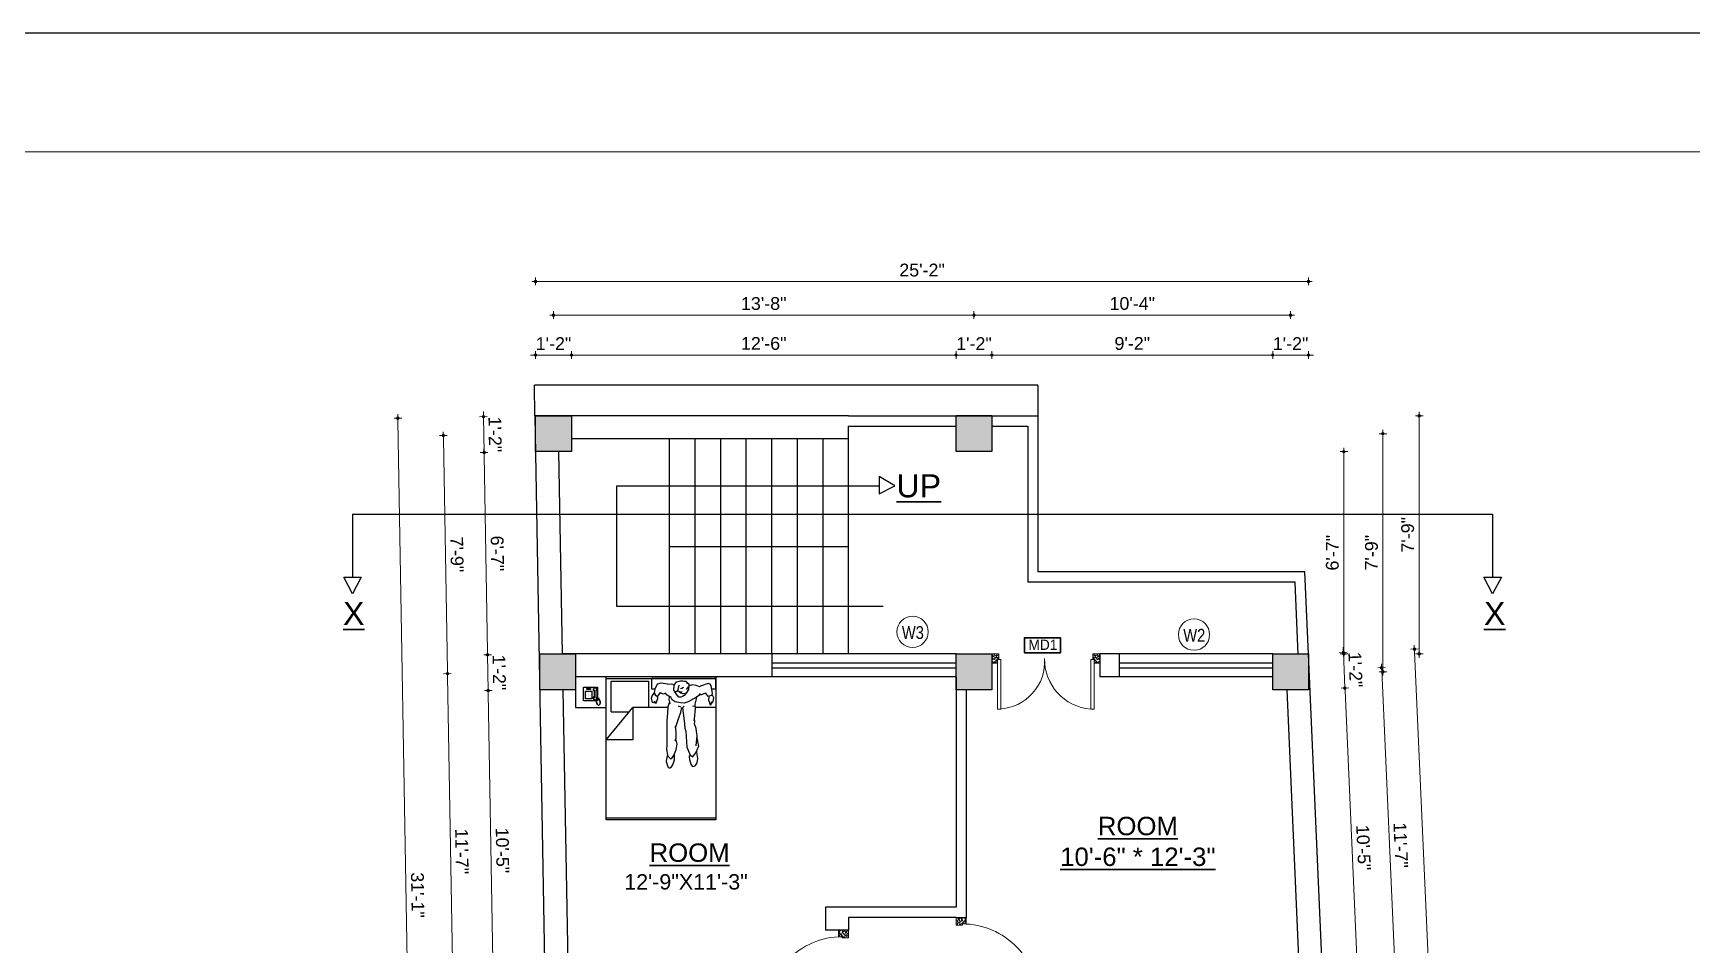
# Model space of a CAD drawing. Header units: inches. Extents: x -4763 to -1586, y -14268 to -12020.
# Drawn here: x -4115 to -3466, y -12376 to -12020 of the extents above; entities that cross this region are included whole.
import ezdxf

# ---------------------------------------------------------------- set-up
doc = ezdxf.new("R2010")
doc.units = ezdxf.units.IN
doc.header["$LTSCALE"] = 0.5
doc.header["$MEASUREMENT"] = 0
doc.header["$PDMODE"] = 66
for name, color, linetype, lineweight in [('door', 202, 'Continuous', 5), ('Ele', 7, 'Continuous', 30), ('ELE1', 3, 'Continuous', 9), ('hatch', 9, 'Continuous', 0), ('TEXT', 220, 'Continuous', 9), ('Toilet', 7, 'Continuous', 25), ('wall', 20, 'Continuous', 40)]:
    doc.layers.add(name, color=color, linetype=linetype, lineweight=lineweight)
doc.layers.add('furniture', color=31, linetype='Continuous')
doc.styles.add('arial', font='arial.ttf')
doc.styles.add('ordinary', font='ARIALN.TTF')
doc.styles.get("Standard").update_dxf_attribs({"font": 'arial.ttf'})
doc.dimstyles.new('S8', dxfattribs={"dimtxt": 5, "dimasz": 1, "dimexe": 6, "dimexo": 18, "dimgap": 1.9375, "dimtad": 1, "dimdec": 0, "dimzin": 3, "dimdsep": 46, "dimlunit": 4, "dimtxsty": 'Standard', "dimblk": 'dot 2', "dimcen": 12, "dimse1": 1, "dimse2": 1, "dimclrd": 1, "dimclre": 1, "dimclrt": 256, "dimadec": 0, "dimazin": 0, "dimtfac": 0.75, "dimtdec": 0, "dimtix": 1, "dimtmove": 1, "dimatfit": 3, "dimldrblk": 'DOT', "dimfxl": 1, "dimtolj": 1, "dimtzin": 0, "dimlwd": 9, "dimlwe": 9, "dimarcsym": 0})

# ---------------------------------------------------------------- blocks, each defined once
blk = doc.blocks.new('BED3')
at = {"layer": 'furniture'}
for p, q in [((82.68, 78), (22.7, 78)), ((22.7, 78), (22.7, 0)), ((82.68, 77.07), (22.7, 77.07)), ((82.68, 0), (82.68, 78)), ((55.62, 46.25), (56.4, 49.04)), ((55.84, 43.84), (55.62, 46.25)), ((56.4, 49.04), (57.04, 49.66)), ((57.04, 49.66), (57.58, 49.68)), ((57.58, 49.68), (58.45, 49.02)), ((58.45, 49.02), (59.2, 48.07)), ((59.2, 48.07), (60.04, 45.31)), ((60.04, 45.31), (59.91, 42.62)), ((68.21, 45.01), (69.06, 47.68)), ((69.06, 47.68), (69.82, 48.74)), ((69.82, 48.74), (70.54, 48.93)), ((70.54, 48.93), (71.64, 48.3)), ((71.64, 48.3), (72.45, 46.86)), ((72.45, 46.86), (72.74, 44.58)), ((55.77, 39.3), (56.17, 42.85)), ((55.86, 37.43), (55.77, 39.3)), ((56.1, 43.24), (55.84, 43.84)), ((55.94, 28.37), (55.86, 37.43)), ((56.17, 42.85), (57.82, 44.78)), ((57.82, 44.78), (58.8, 44.14)), ((58.8, 44.14), (59.86, 42.48)), ((59.86, 42.48), (61.08, 39.6)), ((60.07, 43.56), (60.16, 41.76)), ((61.47, 36.81), (60.9, 33.73)), ((61.08, 39.6), (61.47, 36.81)), ((66.61, 35.43), (66.9, 38.41)), ((66.9, 38.41), (67.36, 39.62)), ((67.36, 39.62), (68.66, 42.69)), ((68.17, 43.63), (68.21, 45.01)), ((68.55, 42.73), (68.17, 43.63)), ((68.66, 42.69), (70.17, 43.72)), ((70.17, 43.72), (71.54, 41.65)), ((71.54, 41.65), (72.48, 39.91)), ((71.88, 37.55), (72.48, 32.06)), ((72.55, 42.33), (72.29, 40.63)), ((73.32, 37.94), (72.46, 33.27)), ((72.48, 39.91), (73.07, 38.35)), ((72.74, 44.58), (72.55, 42.33)), ((73.07, 38.35), (73.32, 37.94)), ((37.32, 34.32, 11.36), (22.7, 34.32, 11.36)), ((22.7, 34.32, 11.36), (37.32, 16.7, 11.36)), ((37.32, 16.7, 11.36), (37.32, 34.32, 11.36)), ((55.89, 23.28), (55.94, 28.37)), ((60.44, 34.96), (60.97, 33.2)), ((60.98, 30.23), (60.64, 26.94)), ((60.73, 27.31), (62.35, 22.94)), ((60.97, 33.2), (60.98, 30.23)), ((65.5, 25.57), (65.74, 27.99)), ((65.74, 27.99), (66.23, 29.64)), ((66.23, 29.64), (66.61, 35.43)), ((66.23, 29.64), (66.4, 29.73)), ((71.85, 28.13), (70.94, 25.62)), ((72.17, 29.82), (71.85, 28.13)), ((72.48, 32.06), (72.17, 29.82)), ((25.57, 19.05, 12.8), (34.97, 19.05, 12.8)), ((25.57, 19.05, 12.8), (25.57, 2.35, 12.8)), ((56.15, 22.44), (55.89, 23.28)), ((56.53, 16.29), (56.15, 22.44)), ((62.35, 22.94), (63.47, 19.17)), ((63.47, 19.17), (64, 16.77)), ((64.38, 16.74), (65.5, 25.57)), ((70.61, 23.8), (71.04, 23.14)), ((71.26, 24.42), (70.99, 23.14)), ((71.04, 23.14), (71.48, 17.3)), ((71.05, 25.86), (71.26, 24.42)), ((6, 16.7), (22.7, 16.7)), ((6, 0), (6, 16.7)), ((10.41, 13.05, 27.83), (10.41, 5.54, 27.83)), ((18.02, 13.05, 27.83), (10.41, 13.05, 27.83)), ((11.39, 11.89, 27.83), (11.39, 7.83, 27.83)), ((14.87, 11.89, 27.83), (11.39, 11.89, 27.83)), ((12.26, 11.17, 27.83), (12.26, 11.17, 27.83)), ((12.26, 10.3, 27.83), (12.26, 10.3, 27.83)), ((12.26, 9.43, 27.83), (12.26, 9.43, 27.83)), ((13.13, 11.17, 27.83), (13.13, 11.17, 27.83)), ((13.13, 10.3, 27.83), (13.13, 10.3, 27.83)), ((13.13, 9.43, 27.83), (13.13, 9.43, 27.83)), ((14, 11.17, 27.83), (14, 11.17, 27.83)), ((14, 10.3, 27.83), (14, 10.3, 27.83)), ((14, 9.43, 27.83), (14, 9.43, 27.83)), ((14.87, 7.83, 27.83), (14.87, 11.89, 27.83)), ((16.24, 6.99, 27.83), (16.24, 11.62, 27.83)), ((17.03, 12.53, 27.83), (17.37, 13.59, 27.83)), ((17.17, 6.99, 27.83), (17.17, 11.62, 27.83)), ((17.18, 13.77, 27.83), (17.74, 13.96, 27.83)), ((17.37, 14.14, 27.83), (17.92, 14.33, 27.83)), ((17.55, 14.52, 27.83), (18.11, 14.7, 27.83)), ((17.74, 14.89, 27.83), (18.29, 15.07, 27.83)), ((18.02, 5.54, 27.83), (18.02, 13.05, 27.83)), ((18.11, 11.36, 27.83), (18.67, 11.55, 27.83)), ((18.23, 15.34, 27.83), (18.79, 15.52, 27.83)), ((18.29, 11.73, 27.83), (18.85, 11.92, 27.83)), ((18.48, 12.1, 27.83), (19.04, 12.29, 27.83)), ((18.67, 15.07, 27.83), (19.22, 15.26, 27.83)), ((18.67, 12.47, 27.83), (19.22, 12.66, 27.83)), ((18.85, 14.7, 27.83), (19.41, 14.89, 27.83)), ((18.85, 12.85, 27.83), (19.41, 13.03, 27.83)), ((19.04, 14.33, 27.83), (19.59, 14.52, 27.83)), ((19.04, 13.96, 27.83), (19.59, 14.14, 27.83)), ((19.04, 13.59, 27.83), (19.59, 13.77, 27.83)), ((19.04, 13.22, 27.83), (19.59, 13.4, 27.83)), ((22.7, 16.7), (22.7, 0)), ((56.5, 16.7, 11.36), (37.32, 16.7, 11.36)), ((45.91, 2.35, 12.8), (45.91, 16.7, 12.8)), ((48.05, 13.99), (47.51, 11.59)), ((47.51, 11.59), (47.82, 10.37)), ((47.82, 10.37), (49.19, 8.7)), ((48.58, 14.25), (48.05, 13.99)), ((49.2, 13.35), (48.58, 14.25)), ((49.19, 8.7), (49.53, 9.73)), ((49.49, 13.67), (49.2, 13.35)), ((50.24, 14.49), (49.48, 14.3)), ((49.48, 14.3), (49.49, 13.67)), ((49.53, 9.73), (50.23, 10.33)), ((50.8, 12), (49.97, 14.43)), ((50.23, 10.33), (50.82, 10.44)), ((50.57, 10.41), (50.8, 12)), ((52.33, 8.58), (50.82, 10.44)), ((53.04, 9.08), (52.52, 8.78)), ((54, 9.47), (53.04, 9.08)), ((55.17, 8.96), (54, 9.47)), ((55.99, 9.94), (54.93, 8.71)), ((57.02, 10.57), (55.99, 9.94)), ((57.25, 14.12), (56.53, 16.29)), ((57.18, 10.87), (57.02, 12.68)), ((58.21, 11.01), (57.02, 10.57)), ((57.09, 12.8), (57.46, 14.74)), ((58.72, 12.47), (58.02, 11.13)), ((60.45, 13.6), (58.72, 12.47)), ((63.39, 14.22), (60.45, 13.6)), ((62.52, 10.98), (60.46, 8.61)), ((62.14, 15.88), (63.34, 16.39)), ((63.53, 11.08), (62.52, 10.98)), ((65.39, 14.26), (63.39, 14.22)), ((64.83, 9.23), (63.51, 8.83)), ((64.43, 10.74), (63.53, 11.08)), ((65.36, 10.15), (64.43, 10.74)), ((64.68, 16.66), (65.34, 15.99)), ((65.92, 9.13), (64.83, 9.23)), ((66.22, 9.05), (65.36, 10.15)), ((67.58, 13.58), (65.39, 14.26)), ((66.53, 8.85), (65.92, 9.13)), ((70.45, 11.96), (67.58, 13.58)), ((70.93, 11.78), (69.96, 12.07)), ((70.61, 16.18), (70.18, 16.06)), ((71.32, 15.89), (70.61, 16.18)), ((72.16, 11.08), (70.93, 11.78)), ((71.48, 17.3), (71.29, 15.12)), ((71.42, 14.88), (71.74, 13.49)), ((82.68, 16.7, 11.36), (71.43, 16.7, 11.36)), ((71.74, 13.49), (72.22, 11.27)), ((73.33, 10.21), (72.16, 11.08)), ((74.08, 9.07), (73.33, 10.21)), ((74.72, 9.88), (73.62, 9.87)), ((77.15, 8.93), (74.72, 9.88)), ((78.49, 10.75), (77.21, 8.85)), ((80.06, 10.21), (78.49, 10.75)), ((78.72, 12.64), (79.29, 14.19)), ((78.75, 10.7), (78.72, 12.64)), ((79.29, 14.19), (79.36, 15.12)), ((79.36, 15.12), (79.94, 15.32)), ((80.14, 15.04), (79.94, 15.32)), ((80.63, 9.62), (80.06, 10.21)), ((80.14, 15.04), (80.27, 13.65)), ((80.27, 13.65), (80.8, 13.64)), ((80.35, 14.44), (81.28, 13.42)), ((81.57, 11.37), (80.69, 9.59)), ((80.69, 9.59), (80.83, 8.87)), ((81.28, 13.42), (81.57, 11.37)), ((82.68, 0), (82.68, 16.7)), ((22.7, 0), (6, 0)), ((10.41, 5.54, 27.83), (18.02, 5.54, 27.83)), ((11.39, 7.83, 27.83), (14.87, 7.83, 27.83)), ((12.26, 8.56, 27.83), (12.26, 8.56, 27.83)), ((14.14, 6.82, 27.83), (12.26, 6.82, 27.83)), ((12.26, 6.82, 27.83), (12.26, 6.38, 27.83)), ((12.26, 6.38, 27.83), (14.14, 6.38, 27.83)), ((13.13, 8.56, 27.83), (13.13, 8.56, 27.83)), ((14, 8.56, 27.83), (14, 8.56, 27.83)), ((14.14, 6.38, 27.83), (14.14, 6.82, 27.83)), ((22.7, 0.93), (82.68, 0.93)), ((82.68, 0), (22.7, 0)), ((25.57, 2.35, 12.8), (45.91, 2.35, 12.8)), ((49.19, 8.7), (49.43, 6.53)), ((49.43, 6.53), (50.75, 3.79)), ((50.75, 3.79), (52.76, 3.16)), ((52.76, 3.16), (56.32, 3.84)), ((56.49, 4.04), (58.19, 3.71)), ((58.19, 3.71), (60.06, 4.24)), ((60.46, 8.61), (59.63, 7.18)), ((59.63, 7.18), (59.81, 4.59)), ((59.81, 4.59), (61.11, 2.74)), ((61.01, 8.19), (60.36, 8.12)), ((61.91, 7.66), (61.01, 8.19)), ((61.11, 2.74), (63.3, 2.13)), ((61.89, 7.62), (62.6, 4.47)), ((63.51, 8.83), (61.91, 7.66)), ((64.19, 8.31), (62.87, 8.32)), ((63.3, 2.13), (64.69, 2.1)), ((64.05, 6.26), (63.37, 6.45)), ((65.09, 5.81), (64.05, 6.26)), ((64.69, 2.1), (65.39, 2.31)), ((65.39, 2.31), (66.31, 2.32)), ((66.31, 2.32), (67.14, 3.19)), ((67.66, 6.94), (66.53, 8.85)), ((66.95, 3.11), (66.64, 3.83)), ((66.69, 6.96), (67.8, 5.35)), ((67.14, 3.19), (67.97, 3.86)), ((67.89, 5.13), (67.66, 6.94)), ((67.97, 3.86), (67.89, 5.13)), ((69.96, 4.39), (68.14, 4.83)), ((71.97, 4.61), (69.96, 4.39)), ((73.8, 5.44), (71.97, 4.61)), ((74.23, 5.03), (73.8, 5.44)), ((78.53, 3.57), (74.23, 5.03)), ((79.56, 4.01), (78.53, 3.57)), ((80.14, 4.81), (79.56, 4.01)), ((80.83, 8.87), (80.14, 4.81))]:
    blk.add_line(p, q, dxfattribs=at)
blk.add_lwpolyline([(80.42, 6.46), (82.68, 6.46), (82.68, 0.93), (47.51, 0.93), (47.51, 6.46), (49.46, 6.46)], dxfattribs=at)
for centre, start, end in [((16.7, 11.62, 27.83), 298.49146, 241.50854), ((16.7, 6.99, 27.83), 118.49146, 61.50854)]:
    blk.add_arc(centre, 0.972, start, end, dxfattribs=at)
blk = doc.blocks.new('A$C27B36B59')
at = {"layer": 'door'}
for p, q in [((0, 4), (0, 0)), ((2.5, 4), (0, 4)), ((0, 0), (3, 0)), ((2.5, 2.5), (2.5, 4)), ((3, 2.5), (2.5, 2.5)), ((3, 0), (3, 2.5))]:
    blk.add_line(p, q, dxfattribs=at)
for centre, radius, start, end in [((-1.4, -0.54), 4.75, 22.14107, 72.83803), ((1.34, 2.09), 1.64, 45.13802, 144.89476), ((2.21, 0.3), 2.49, 83.31492, 152.65798), ((0.13, 0.37), 2.05, 349.48753, 93.68048), ((1.96, -0.47), 2.01, 58.74475, 166.49498), ((-0.06, 0.32), 1.13, 343.54197, 86.94698), ((2.08, -0.4), 1.17, 38.28162, 160.15192)]:
    blk.add_arc(centre, radius, start, end, dxfattribs=at)
blk = doc.blocks.new('D2')
at = {"layer": 'door'}
for p, q in [((74473.95, 24047.59), (74473.95, 24018.09)), ((74473.95, 24047.59), (74475.45, 24047.59)), ((74475.45, 24047.59), (74475.45, 24018.13))]:
    blk.add_line(p, q, dxfattribs=at)
blk.add_arc((74473.95, 24047.59), 29.5, 180, 272.9146, dxfattribs=at)
at = {"layer": 'door', "xscale": -1, "rotation": 180}
blk.add_blockref('A$C27B36B59', (74441.95, 24050.09), dxfattribs=at)
at = {"layer": 'door', "rotation": 180}
blk.add_blockref('A$C27B36B59', (74477.95, 24050.09), dxfattribs=at)
blk = doc.blocks.new('dot1')
at = {"layer": 'hatch'}
h = blk.add_hatch(color=256, dxfattribs=at)
edge = h.paths.add_edge_path()
edge.add_arc((0, 0), 1, 0, 360)
for p, q in [((3, 0), (-3, 0)), ((0, 3), (0, -3))]:
    blk.add_line(p, q, dxfattribs=at)
blk.add_circle((0, 0), 1, dxfattribs=at)
blk = doc.blocks.new('dot 2')
at = {"layer": 'hatch', "xscale": 0.5, "yscale": 0.5, "zscale": 0.5}
blk.add_blockref('dot1', (0, 0), dxfattribs=at)
blk = doc.blocks.new('*D1401')
at = {"layer": 'Defpoints', "color": 0, "transparency": 16777216}
for p in [(-3746.95, -12130.14), (-3911.32, -12169.47), (-3746.95, -12169.47)]:
    blk.add_point(p, dxfattribs=at)
at = {"layer": 'Toilet', "color": 1, "lineweight": 9, "transparency": 16777216}
blk.add_line((-3910.32, -12130.14), (-3747.95, -12130.14), dxfattribs=at)
at = {"layer": 'Toilet', "color": 1, "lineweight": 9, "transparency": 16777216, "rotation": 180}
blk.add_blockref('dot 2', (-3911.32, -12130.14), dxfattribs=at)
at = {"layer": 'Toilet', "color": 1, "lineweight": 9, "transparency": 16777216}
blk.add_blockref('dot 2', (-3746.95, -12130.14), dxfattribs=at)
at = {"layer": 'Toilet', "transparency": 16777216, "insert": (-3829.14, -12125.64), "char_height": 5, "attachment_point": 5}
blk.add_mtext('\\A1;13\'-8"', dxfattribs=at)
blk = doc.blocks.new('_Dot')
at = {"color": 0, "linetype": 'ByBlock', "lineweight": -2}
blk.add_line((-0.5, 0), (-1, 0), dxfattribs=at)
at = {"color": 0, "linetype": 'ByBlock', "const_width": 0.5}
blk.add_lwpolyline([(-0.25, 0, 1), (0.25, 0, 1)], format="xyb", close=True, dxfattribs=at)
blk = doc.blocks.new('*D1402')
at = {"layer": 'Defpoints', "color": 0, "transparency": 16777216}
for p in [(-3623.17, -12130.14), (-3746.95, -12169.47), (-3623.17, -12262.47)]:
    blk.add_point(p, dxfattribs=at)
at = {"layer": 'Toilet', "color": 1, "lineweight": 9, "transparency": 16777216}
blk.add_line((-3745.95, -12130.14), (-3624.17, -12130.14), dxfattribs=at)
at = {"layer": 'Toilet', "color": 1, "lineweight": 9, "transparency": 16777216, "rotation": 180}
blk.add_blockref('dot 2', (-3746.95, -12130.14), dxfattribs=at)
at = {"layer": 'Toilet', "color": 1, "lineweight": 9, "transparency": 16777216}
blk.add_blockref('dot 2', (-3623.17, -12130.14), dxfattribs=at)
at = {"layer": 'Toilet', "transparency": 16777216, "insert": (-3685.06, -12125.64), "char_height": 5, "attachment_point": 5}
blk.add_mtext('\\A1;10\'-4"', dxfattribs=at)
blk = doc.blocks.new('*D1404')
at = {"layer": 'Defpoints', "color": 0, "transparency": 16777216}
for p in [(-3904.32, -12145.73), (-3918.32, -12169.47), (-3904.32, -12169.47)]:
    blk.add_point(p, dxfattribs=at)
at = {"layer": 'Toilet', "color": 1, "lineweight": 9, "transparency": 16777216}
for p, q in [((-3919.32, -12145.73), (-3920.32, -12145.73)), ((-3918.32, -12145.73), (-3904.32, -12145.73)), ((-3903.32, -12145.73), (-3902.32, -12145.73))]:
    blk.add_line(p, q, dxfattribs=at)
blk.add_blockref('dot 2', (-3918.32, -12145.73), dxfattribs=at)
at = {"layer": 'Toilet', "color": 1, "lineweight": 9, "transparency": 16777216, "rotation": 180}
blk.add_blockref('dot 2', (-3904.32, -12145.73), dxfattribs=at)
at = {"layer": 'Toilet', "transparency": 16777216, "insert": (-3911.32, -12141.28), "char_height": 5, "attachment_point": 5}
blk.add_mtext('\\A1;1\'-2"', dxfattribs=at)
blk = doc.blocks.new('*D1405')
at = {"layer": 'Defpoints', "color": 0, "transparency": 16777216}
for p in [(-3753.95, -12145.73), (-3904.32, -12169.47), (-3753.95, -12169.47)]:
    blk.add_point(p, dxfattribs=at)
at = {"layer": 'Toilet', "color": 1, "lineweight": 9, "transparency": 16777216}
blk.add_line((-3903.32, -12145.73), (-3754.95, -12145.73), dxfattribs=at)
at = {"layer": 'Toilet', "color": 1, "lineweight": 9, "transparency": 16777216, "rotation": 180}
blk.add_blockref('dot 2', (-3904.32, -12145.73), dxfattribs=at)
at = {"layer": 'Toilet', "color": 1, "lineweight": 9, "transparency": 16777216}
blk.add_blockref('dot 2', (-3753.95, -12145.73), dxfattribs=at)
at = {"layer": 'Toilet', "transparency": 16777216, "insert": (-3829.14, -12141.24), "char_height": 5, "attachment_point": 5}
blk.add_mtext('\\A1;12\'-6"', dxfattribs=at)
blk = doc.blocks.new('*D1406')
at = {"layer": 'Defpoints', "color": 0, "transparency": 16777216}
for p in [(-3739.95, -12145.73), (-3753.95, -12169.47), (-3739.95, -12169.47)]:
    blk.add_point(p, dxfattribs=at)
at = {"layer": 'Toilet', "color": 1, "lineweight": 9, "transparency": 16777216}
for p, q in [((-3754.95, -12145.73), (-3755.95, -12145.73)), ((-3753.95, -12145.73), (-3739.95, -12145.73)), ((-3738.95, -12145.73), (-3737.95, -12145.73))]:
    blk.add_line(p, q, dxfattribs=at)
blk.add_blockref('dot 2', (-3753.95, -12145.73), dxfattribs=at)
at = {"layer": 'Toilet', "color": 1, "lineweight": 9, "transparency": 16777216, "rotation": 180}
blk.add_blockref('dot 2', (-3739.95, -12145.73), dxfattribs=at)
at = {"layer": 'Toilet', "transparency": 16777216, "insert": (-3746.95, -12141.28), "char_height": 5, "attachment_point": 5}
blk.add_mtext('\\A1;1\'-2"', dxfattribs=at)
blk = doc.blocks.new('*D1407')
at = {"layer": 'Defpoints', "color": 0, "transparency": 16777216}
for p in [(-3630.17, -12145.73), (-3739.95, -12169.47), (-3630.17, -12264.47)]:
    blk.add_point(p, dxfattribs=at)
at = {"layer": 'Toilet', "color": 1, "lineweight": 9, "transparency": 16777216}
blk.add_line((-3738.95, -12145.73), (-3631.17, -12145.73), dxfattribs=at)
at = {"layer": 'Toilet', "color": 1, "lineweight": 9, "transparency": 16777216, "rotation": 180}
blk.add_blockref('dot 2', (-3739.95, -12145.73), dxfattribs=at)
at = {"layer": 'Toilet', "color": 1, "lineweight": 9, "transparency": 16777216}
blk.add_blockref('dot 2', (-3630.17, -12145.73), dxfattribs=at)
at = {"layer": 'Toilet', "transparency": 16777216, "insert": (-3685.06, -12141.24), "char_height": 5, "attachment_point": 5}
blk.add_mtext('\\A1;9\'-2"', dxfattribs=at)
blk = doc.blocks.new('*D1408')
at = {"layer": 'Defpoints', "color": 0, "transparency": 16777216}
for p in [(-3616.17, -12145.73), (-3630.17, -12264.47), (-3616.17, -12262.47)]:
    blk.add_point(p, dxfattribs=at)
at = {"layer": 'Toilet', "color": 1, "lineweight": 9, "transparency": 16777216}
for p, q in [((-3631.17, -12145.73), (-3632.17, -12145.73)), ((-3630.17, -12145.73), (-3616.17, -12145.73)), ((-3615.17, -12145.73), (-3614.17, -12145.73))]:
    blk.add_line(p, q, dxfattribs=at)
blk.add_blockref('dot 2', (-3630.17, -12145.73), dxfattribs=at)
at = {"layer": 'Toilet', "color": 1, "lineweight": 9, "transparency": 16777216, "rotation": 180}
blk.add_blockref('dot 2', (-3616.17, -12145.73), dxfattribs=at)
at = {"layer": 'Toilet', "transparency": 16777216, "insert": (-3623.17, -12141.28), "char_height": 5, "attachment_point": 5}
blk.add_mtext('\\A1;1\'-2"', dxfattribs=at)
blk = doc.blocks.new('*D1409')
at = {"layer": 'Defpoints', "color": 0, "transparency": 16777216}
for p in [(-3918.56, -12169.47), (-3938.47, -12183.82), (-3918.32, -12183.47)]:
    blk.add_point(p, dxfattribs=at)
at = {"layer": 'Toilet', "color": 1, "lineweight": 9, "transparency": 16777216}
for p, q in [((-3938.72, -12168.82), (-3938.74, -12167.82)), ((-3938.71, -12169.82), (-3938.47, -12183.82)), ((-3938.45, -12184.82), (-3938.43, -12185.82))]:
    blk.add_line(p, q, dxfattribs=at)
for p, rotation in [((-3938.71, -12169.82), 270.9891790651088), ((-3938.47, -12183.82), 90.98917906510874)]:
    blk.add_blockref('dot 2', p, dxfattribs=dict(at, rotation=rotation))
at = {"layer": 'Toilet', "transparency": 16777216, "insert": (-3934.14, -12176.74), "char_height": 5, "attachment_point": 5, "rotation": 270.98918}
blk.add_mtext('\\A1;1\'-2"', dxfattribs=at)
blk = doc.blocks.new('*D1410')
at = {"layer": 'Defpoints', "color": 0, "transparency": 16777216}
for p in [(-3918.32, -12183.47), (-3937.1, -12262.82), (-3916.71, -12262.47)]:
    blk.add_point(p, dxfattribs=at)
at = {"layer": 'Toilet', "color": 1, "lineweight": 9, "transparency": 16777216}
blk.add_line((-3938.45, -12184.82), (-3937.12, -12261.82), dxfattribs=at)
for p, rotation in [((-3938.47, -12183.82), 90.98917906508004), ((-3937.1, -12262.82), 270.98917906508)]:
    blk.add_blockref('dot 2', p, dxfattribs=dict(at, rotation=rotation))
at = {"layer": 'Toilet', "transparency": 16777216, "insert": (-3933.29, -12223.24), "char_height": 5, "attachment_point": 5, "rotation": 270.98918}
blk.add_mtext('\\A1;6\'-7"', dxfattribs=at)
blk = doc.blocks.new('*D1411')
at = {"layer": 'Defpoints', "color": 0, "transparency": 16777216}
for p in [(-3916.71, -12262.47), (-3936.86, -12276.82), (-3916.71, -12276.47)]:
    blk.add_point(p, dxfattribs=at)
at = {"layer": 'Toilet', "color": 1, "lineweight": 9, "transparency": 16777216}
for p, q in [((-3937.12, -12261.82), (-3937.14, -12260.82)), ((-3937.1, -12262.82), (-3936.86, -12276.82)), ((-3936.84, -12277.82), (-3936.83, -12278.82))]:
    blk.add_line(p, q, dxfattribs=at)
for p, rotation in [((-3937.1, -12262.82), 270.98917906508), ((-3936.86, -12276.82), 90.98917906508004)]:
    blk.add_blockref('dot 2', p, dxfattribs=dict(at, rotation=rotation))
at = {"layer": 'Toilet', "transparency": 16777216, "insert": (-3932.53, -12269.74), "char_height": 5, "attachment_point": 5, "rotation": 270.98918}
blk.add_mtext('\\A1;1\'-2"', dxfattribs=at)
blk = doc.blocks.new('*D1412')
at = {"layer": 'Defpoints', "color": 0, "transparency": 16777216}
for p in [(-3916.71, -12276.47), (-3934.7, -12401.82), (-3914.31, -12401.47)]:
    blk.add_point(p, dxfattribs=at)
at = {"layer": 'Toilet', "color": 1, "lineweight": 9, "transparency": 16777216}
blk.add_line((-3936.84, -12277.82), (-3934.72, -12400.82), dxfattribs=at)
for p, rotation in [((-3936.86, -12276.82), 90.98917906508004), ((-3934.7, -12401.82), 270.98917906508)]:
    blk.add_blockref('dot 2', p, dxfattribs=dict(at, rotation=rotation))
at = {"layer": 'Toilet', "transparency": 16777216, "insert": (-3931.29, -12339.24), "char_height": 5, "attachment_point": 5, "rotation": 270.98918}
blk.add_mtext('\\A1;10\'-5"', dxfattribs=at)
blk = doc.blocks.new('*D1416')
at = {"layer": 'Defpoints', "color": 0, "transparency": 16777216}
for p in [(-3952.78, -12270.21), (-3909.71, -12269.47), (-3907.31, -12408.47)]:
    blk.add_point(p, dxfattribs=at)
at = {"layer": 'Toilet', "color": 1, "lineweight": 9, "transparency": 16777216}
blk.add_line((-3950.4, -12408.21), (-3952.76, -12271.21), dxfattribs=at)
for p, rotation in [((-3952.78, -12270.21), 90.98917906508001), ((-3950.38, -12409.21), 270.98917906508)]:
    blk.add_blockref('dot 2', p, dxfattribs=dict(at, rotation=rotation))
at = {"layer": 'Toilet', "transparency": 16777216, "insert": (-3947.13, -12339.64), "char_height": 5, "attachment_point": 5, "rotation": 270.98918}
blk.add_mtext('\\A1;11\'-7"', dxfattribs=at)
blk = doc.blocks.new('*D1417')
at = {"layer": 'Defpoints', "color": 0, "transparency": 16777216}
for p in [(-3954.38, -12177.21), (-3911.32, -12176.47), (-3909.71, -12269.47)]:
    blk.add_point(p, dxfattribs=at)
at = {"layer": 'Toilet', "color": 1, "lineweight": 9, "transparency": 16777216}
blk.add_line((-3952.8, -12269.21), (-3954.37, -12178.21), dxfattribs=at)
for p, rotation in [((-3954.38, -12177.21), 90.98917906508001), ((-3952.78, -12270.21), 270.98917906508)]:
    blk.add_blockref('dot 2', p, dxfattribs=dict(at, rotation=rotation))
at = {"layer": 'Toilet', "transparency": 16777216, "insert": (-3949.09, -12223.64), "char_height": 5, "attachment_point": 5, "rotation": 270.98918}
blk.add_mtext('\\A1;7\'-9"', dxfattribs=at)
blk = doc.blocks.new('*D1421')
at = {"layer": 'Defpoints', "color": 0, "transparency": 16777216}
for p in [(-3918.56, -12169.47), (-3965.71, -12543.14), (-3912.12, -12542.21)]:
    blk.add_point(p, dxfattribs=at)
at = {"layer": 'Toilet', "color": 1, "lineweight": 9, "transparency": 16777216}
blk.add_line((-3972.13, -12171.39), (-3965.73, -12542.14), dxfattribs=at)
for p, rotation in [((-3972.15, -12170.39), 90.98917906510306), ((-3965.71, -12543.14), 270.9891790651031)]:
    blk.add_blockref('dot 2', p, dxfattribs=dict(at, rotation=rotation))
at = {"layer": 'Toilet', "transparency": 16777216, "insert": (-3964.44, -12356.69), "char_height": 5, "attachment_point": 5, "rotation": 270.98918}
blk.add_mtext('\\A1;31\'-1"', dxfattribs=at)
blk = doc.blocks.new('*D1432')
at = {"layer": 'Defpoints', "color": 0, "transparency": 16777216}
for p in [(-3602.54, -12261.87), (-3616.17, -12262.47), (-3616.17, -12276.47)]:
    blk.add_point(p, dxfattribs=at)
at = {"layer": 'Toilet', "color": 1, "lineweight": 9, "transparency": 16777216}
for p, q in [((-3602.59, -12260.87), (-3602.63, -12259.87)), ((-3601.92, -12275.84), (-3602.54, -12261.87)), ((-3601.88, -12276.84), (-3601.84, -12277.84))]:
    blk.add_line(p, q, dxfattribs=at)
for p, rotation in [((-3602.54, -12261.87), 272.5363597221281), ((-3601.92, -12275.84), 92.53635972212807)]:
    blk.add_blockref('dot 2', p, dxfattribs=dict(at, rotation=rotation))
at = {"layer": 'Toilet', "transparency": 16777216, "insert": (-3597.79, -12268.65), "char_height": 5, "attachment_point": 5, "rotation": 272.53636}
blk.add_mtext('\\A1;1\'-2"', dxfattribs=at)
blk = doc.blocks.new('*D1433')
at = {"layer": 'Defpoints', "color": 0, "transparency": 16777216}
for p in [(-3616.17, -12276.47), (-3610.01, -12401.47), (-3596.39, -12400.87)]:
    blk.add_point(p, dxfattribs=at)
at = {"layer": 'Toilet', "color": 1, "lineweight": 9, "transparency": 16777216}
blk.add_line((-3601.88, -12276.84), (-3596.43, -12399.87), dxfattribs=at)
for p, rotation in [((-3601.92, -12275.84), 92.53635972212807), ((-3596.39, -12400.87), 272.5363597221281)]:
    blk.add_blockref('dot 2', p, dxfattribs=dict(at, rotation=rotation))
at = {"layer": 'Toilet', "transparency": 16777216, "insert": (-3594.67, -12338.15), "char_height": 5, "attachment_point": 5, "rotation": 272.53636}
blk.add_mtext('\\A1;10\'-5"', dxfattribs=at)
blk = doc.blocks.new('*D1439')
at = {"layer": 'Defpoints', "color": 0, "transparency": 16777216}
for p in [(-3623.17, -12269.47), (-3617.01, -12408.47), (-3581.44, -12406.89)]:
    blk.add_point(p, dxfattribs=at)
at = {"layer": 'Toilet', "color": 1, "lineweight": 9, "transparency": 16777216}
blk.add_line((-3587.55, -12268.89), (-3581.48, -12405.89), dxfattribs=at)
for p, rotation in [((-3587.6, -12267.89), 92.53635972209058), ((-3581.44, -12406.89), 272.5363597220905)]:
    blk.add_blockref('dot 2', p, dxfattribs=dict(at, rotation=rotation))
at = {"layer": 'Toilet', "transparency": 16777216, "insert": (-3580.07, -12337.2), "char_height": 5, "attachment_point": 5, "rotation": 272.53636}
blk.add_mtext('\\A1;11\'-7"', dxfattribs=at)
blk = doc.blocks.new('*D1442')
at = {"layer": 'Defpoints', "color": 0, "transparency": 16777216}
for p in [(-3739.95, -12183.47), (-3602.34, -12183.47), (-3739.95, -12262.47)]:
    blk.add_point(p, dxfattribs=at)
at = {"layer": 'Toilet', "color": 1, "lineweight": 9, "transparency": 16777216}
blk.add_line((-3602.34, -12261.47), (-3602.34, -12184.47), dxfattribs=at)
for p, rotation in [((-3602.34, -12183.47), 90), ((-3602.34, -12262.47), 270)]:
    blk.add_blockref('dot 2', p, dxfattribs=dict(at, rotation=rotation))
at = {"layer": 'Toilet', "transparency": 16777216, "insert": (-3606.83, -12222.97), "char_height": 5, "attachment_point": 5, "rotation": 90}
blk.add_mtext('\\A1;6\'-7"', dxfattribs=at)
blk = doc.blocks.new('*D1444')
at = {"layer": 'Defpoints', "color": 0, "transparency": 16777216}
for p in [(-3739.95, -12169.47), (-3739.95, -12262.47), (-3572.87, -12262.47)]:
    blk.add_point(p, dxfattribs=at)
at = {"layer": 'Toilet', "color": 1, "lineweight": 9, "transparency": 16777216}
blk.add_line((-3572.87, -12170.47), (-3572.87, -12261.47), dxfattribs=at)
for p, rotation in [((-3572.87, -12169.47), 90), ((-3572.87, -12262.47), 270)]:
    blk.add_blockref('dot 2', p, dxfattribs=dict(at, rotation=rotation))
at = {"layer": 'Toilet', "transparency": 16777216, "insert": (-3577.37, -12215.97), "char_height": 5, "attachment_point": 5, "rotation": 90}
blk.add_mtext('\\A1;7\'-9"', dxfattribs=at)

msp = doc.modelspace()

# ---------------------------------------------------------------- hatches: boundary and pattern name
at = {"layer": 'Toilet'}
for points in [[(-3904.32, -12169.47), (-3918.32, -12169.47), (-3918.32, -12183.47), (-3904.32, -12183.47)], [(-3739.95, -12169.47), (-3753.95, -12169.47), (-3753.95, -12183.47), (-3739.95, -12183.47)], [(-3902.71, -12262.47), (-3916.71, -12262.47), (-3916.71, -12276.47), (-3902.71, -12276.47)], [(-3739.95, -12262.47), (-3753.95, -12262.47), (-3753.95, -12276.47), (-3739.95, -12276.47)], [(-3616.17, -12262.47), (-3630.17, -12262.47), (-3630.17, -12276.47), (-3616.17, -12276.47)]]:
    msp.add_hatch(color=1, dxfattribs=at).paths.add_polyline_path(points)

# ---------------------------------------------------------------- linework, layer by layer
at = {"layer": 'Defpoints'}
msp.add_lwpolyline([(-1585.57, -12020.02), (-4763.17, -12020.02), (-4763.17, -14267.99), (-1585.57, -14267.99)], close=True, dxfattribs=at)
at = {"layer": 'door', "ltscale": 0.5}
for p, q in [((-3739.95, -12266.07), (-3737.79, -12266.07)), ((-3737.7, -12264.72), (-3737.7, -12284.03)), ((-3737.7, -12264.72), (-3736.44, -12264.72)), ((-3737.25, -12264.63), (-3737.25, -12262.47)), ((-3736.44, -12264.72), (-3736.44, -12284.03)), ((-3701.26, -12264.72), (-3701.26, -12284.03)), ((-3700, -12264.72), (-3701.26, -12264.72)), ((-3700.45, -12264.63), (-3700.45, -12262.47)), ((-3697.75, -12262.47), (-3700.45, -12262.47)), ((-3700, -12264.72), (-3700, -12284.03)), ((-3697.75, -12266.07), (-3699.91, -12266.07)), ((-3736.44, -12284.03), (-3737.7, -12284.03)), ((-3701.26, -12284.03), (-3700, -12284.03))]:
    msp.add_line(p, q, dxfattribs=at)
for centre, radius, start, end in [((-3737.88, -12265.48), 18.57, 272.89976, 3.74009), ((-3699.91, -12264.63), 19.44, 178.93909, 266.01861)]:
    msp.add_arc(centre, radius, start, end, dxfattribs=at)
at = {"layer": 'Ele', "color": 0, "ltscale": 2}
msp.add_lwpolyline([(-3713.14, -12262.07), (-3727.19, -12262.07), (-3727.19, -12256.18), (-3713.14, -12256.18)], close=True, dxfattribs=at)
at = {"layer": 'ELE1'}
msp.add_lwpolyline([(-4716.85, -12066.33), (-1631.89, -12066.33), (-1631.89, -14221.67), (-4716.85, -14221.67)], close=True, dxfattribs=at)
msp.add_lwpolyline([(-4716.85, -12066.33), (-1631.89, -12066.33), (-1631.89, -14221.67), (-4716.85, -14221.67)], close=True, dxfattribs=at)
at = {"layer": 'TEXT'}
for centre in [(-3770.93, -12253.89), (-3660.92, -12254.96)]:
    msp.add_circle(centre, 6.11, dxfattribs=at)
at = {"layer": 'Toilet'}
for p, q in [((-3721.95, -12157.47), (-3918.77, -12157.47)), ((-3918.56, -12169.47), (-3918.77, -12157.47)), ((-3721.95, -12157.47), (-3721.95, -12230.47)), ((-3918.56, -12169.47), (-3912.12, -12542.21)), ((-3795.95, -12169.47), (-3918.56, -12169.47)), ((-3795.95, -12169.47), (-3753.95, -12169.47)), ((-3739.95, -12169.47), (-3753.95, -12169.47)), ((-3739.95, -12169.47), (-3721.95, -12169.47)), ((-3795.95, -12178.47), (-3795.95, -12173.47)), ((-3795.95, -12173.47), (-3753.95, -12173.47)), ((-3739.95, -12173.47), (-3725.95, -12173.47)), ((-3725.95, -12173.47), (-3725.95, -12234.47)), ((-3909.32, -12183.47), (-3907.95, -12262.47)), ((-3795.95, -12178.47), (-3904.32, -12178.47)), ((-3865.95, -12220.47), (-3865.95, -12178.47)), ((-3855.95, -12220.47), (-3855.95, -12178.47)), ((-3845.95, -12220.47), (-3845.95, -12178.47)), ((-3835.95, -12220.47), (-3835.95, -12178.47)), ((-3825.95, -12220.47), (-3825.95, -12178.47)), ((-3815.95, -12220.47), (-3815.95, -12178.47)), ((-3805.95, -12220.47), (-3805.95, -12178.47)), ((-3795.95, -12220.47), (-3795.95, -12178.47)), ((-3886.55, -12243.99), (-3886.55, -12196.84)), ((-3886.55, -12196.84), (-3784.03, -12196.84)), ((-3777.86, -12196.84), (-3784.03, -12193.24)), ((-3784.03, -12193.24), (-3784.03, -12199.93)), ((-3784.03, -12199.93), (-3777.86, -12196.84)), ((-3989.9, -12207.94), (-3544.17, -12207.94)), ((-3989.9, -12207.94), (-3989.9, -12232.54)), ((-3544.17, -12207.94), (-3544.17, -12232.54)), ((-3865.95, -12262.47), (-3865.95, -12220.47)), ((-3865.95, -12220.47), (-3795.95, -12220.47)), ((-3855.95, -12262.47), (-3855.95, -12220.47)), ((-3845.95, -12262.47), (-3845.95, -12220.47)), ((-3835.95, -12262.47), (-3835.95, -12220.47)), ((-3825.95, -12262.47), (-3825.95, -12220.47)), ((-3815.95, -12262.47), (-3815.95, -12220.47)), ((-3805.95, -12262.47), (-3805.95, -12220.47)), ((-3795.95, -12262.47), (-3795.95, -12220.47)), ((-3989.9, -12239.08), (-3993.29, -12232.54)), ((-3993.29, -12232.54), (-3986.48, -12232.54)), ((-3986.48, -12232.54), (-3989.9, -12239.08)), ((-3621.41, -12234.47), (-3725.95, -12234.47)), ((-3617.59, -12230.47), (-3721.95, -12230.47)), ((-3620.16, -12262.71), (-3621.41, -12234.47)), ((-3616.17, -12262.53), (-3617.59, -12230.47)), ((-3544.17, -12239.08), (-3547.57, -12232.54)), ((-3547.57, -12232.54), (-3540.75, -12232.54)), ((-3540.75, -12232.54), (-3544.17, -12239.08)), ((-3782.38, -12243.99), (-3886.55, -12243.99)), ((-3753.95, -12262.47), (-3907.95, -12262.47)), ((-3630.17, -12262.47), (-3697.75, -12262.47)), ((-3697.75, -12262.47), (-3697.75, -12271.47)), ((-3630.17, -12262.47), (-3690.17, -12262.47)), ((-3598.65, -12657.91), (-3616.17, -12262.47)), ((-3753.95, -12271.47), (-3902.71, -12271.47)), ((-3753.95, -12271.47), (-3753.95, -12361.47)), ((-3630.17, -12271.47), (-3697.75, -12271.47)), ((-3907.71, -12276.47), (-3905.4, -12401.47)), ((-3749.95, -12276.47), (-3749.95, -12365.47)), ((-3619.02, -12401.47), (-3624.56, -12276.47)), ((-3804.95, -12361.47), (-3804.95, -12370.47)), ((-3753.95, -12361.47), (-3804.95, -12361.47)), ((-3795.95, -12365.47), (-3795.95, -12370.47)), ((-3753.95, -12365.47), (-3795.95, -12365.47)), ((-3753.95, -12365.47), (-3749.95, -12365.47)), ((-3795.95, -12370.47), (-3804.95, -12370.47)), ((-3795.95, -12370.47), (-3799.95, -12370.47))]:
    msp.add_line(p, q, dxfattribs=at)
at = {"layer": 'Toilet', "color": 3}
for p, q in [((-3825.95, -12262.47), (-3825.95, -12271.47)), ((-3825.95, -12265.97), (-3753.95, -12265.97)), ((-3825.95, -12267.97), (-3753.95, -12267.97)), ((-3690.17, -12262.47), (-3690.17, -12271.47)), ((-3690.17, -12265.97), (-3630.17, -12265.97)), ((-3690.17, -12267.97), (-3630.17, -12267.97))]:
    msp.add_line(p, q, dxfattribs=at)
at = {"layer": 'Toilet'}
for points in [[(-3918.32, -12169.47), (-3904.32, -12169.47), (-3904.32, -12183.47), (-3918.32, -12183.47)], [(-3753.95, -12169.47), (-3739.95, -12169.47), (-3739.95, -12183.47), (-3753.95, -12183.47)], [(-3916.71, -12262.47), (-3902.71, -12262.47), (-3902.71, -12276.47), (-3916.71, -12276.47)], [(-3753.95, -12262.47), (-3739.95, -12262.47), (-3739.95, -12276.47), (-3753.95, -12276.47)], [(-3630.17, -12262.47), (-3616.17, -12262.47), (-3616.17, -12276.47), (-3630.17, -12276.47)]]:
    msp.add_lwpolyline(points, close=True, dxfattribs=at)

# ---------------------------------------------------------------- block references
at = {"layer": 'door', "yscale": 0.9000000000014552, "zscale": 0.9, "rotation": 180}
for p, xscale in [((-3739.95, -12262.47), -0.9000000000014552), ((-3697.75, -12262.47), 0.9000000000014552)]:
    msp.add_blockref('A$C27B36B59', p, dxfattribs=dict(at, xscale=xscale))
at = {"layer": 'Ele', "ltscale": 2, "extrusion": (0, 0, -1), "xscale": 0.7155555555655155, "yscale": 0.7155555555655155, "zscale": -0.7155555555655155, "rotation": 180}
msp.add_blockref('BED3', (3907.01, -12271.47), dxfattribs=at)
at = {"layer": 'wall', "color": 2, "linetype": 'ByBlock', "xscale": -1, "rotation": 90}
msp.add_blockref('D2', (20296.13, 62076.48), dxfattribs=at)
at = {"layer": 'wall', "color": 2, "linetype": 'ByBlock', "rotation": 270}
msp.add_blockref('D2', (-27846.04, 62071.48), dxfattribs=at)

# ---------------------------------------------------------------- texts
at = {"layer": 'Ele', "color": 0, "ltscale": 2, "attachment_point": 2}
for s, insert, char_height in [('{\\LUP}', (-3768.54, -12192.34), 9), ('{\\LX}', (-3989.42, -12242.16), 9), ('{\\LX}', (-3543.37, -12242.16), 9), ('{\\LROOM\\P10\'-6" * 12\'-3"\\fArial TUR|b0|i0|c162|p34; }', (-3682.87, -12326.13), 7.2), ('{\\fArial TUR|b0|i0|c162|p34;\\L ROOM\\P\\fArial TUR|b0|i0|c0|p34;\\H0.8333x;\\l12\\fArial TUR|b0|i0|c162|p34;\'-\\fArial TUR|b0|i0|c0|p34;9"X11\'-3"}', (-3859.51, -12336.53), 7.2)]:
    msp.add_mtext(s, dxfattribs=dict(at, insert=insert, char_height=char_height))
at = {"layer": 'Ele', "color": 0, "ltscale": 2, "insert": (-3719.99, -12256.93), "char_height": 4, "attachment_point": 2, "style": 'arial'}
msp.add_mtext('{\\fCentury Gothic|b0|i0|c0|p34;MD1}', dxfattribs=at)
at = {"layer": 'TEXT', "style": 'ordinary'}
for s, p in [('W3', (-3775.13, -12256.65)), ('W2', (-3665.12, -12257.72))]:
    msp.add_text(s, height=5, rotation=359.99961, dxfattribs=at).set_placement(p)

# ---------------------------------------------------------------- dimensions: what is measured, and where the dimension line sits
at = {"layer": 'Toilet'}
msp.add_linear_dim(base=(-3616.17, -12117.01), p1=(-3918.32, -12169.47), p2=(-3616.17, -12262.47), dimstyle='S8', override={"dimfxl": 2, "dimfxlon": 1, "dimarcsym": 1}, dxfattribs=at).render()
for p1, p2, distance, picture, middle in [((-3911.32, -12169.47), (-3746.95, -12169.47), 39.33, '*D1401', (-3829.14, -12125.64)), ((-3918.32, -12169.47), (-3904.32, -12169.47), 23.74, '*D1404', (-3911.32, -12141.28)), ((-3918.56, -12169.47), (-3912.12, -12542.21), -53.59, '*D1421', (-3964.44, -12356.69)), ((-3918.56, -12169.47), (-3918.32, -12183.47), -20.15, '*D1409', (-3934.14, -12176.74)), ((-3623.17, -12269.47), (-3617.01, -12408.47), 35.61, '*D1439', (-3580.07, -12337.2))]:
    dim = msp.add_aligned_dim(p1=p1, p2=p2, distance=distance, dimstyle='S8', override={"dimfxl": 2, "dimfxlon": 1, "dimarcsym": 1}, dxfattribs=at)
    dim.commit()
    dim.dimension.update_dxf_attribs({"geometry": picture, "text_midpoint": middle})
for base, p1, p2, angle, picture, middle in [((-3623.17, -12130.14), (-3746.95, -12169.47), (-3623.17, -12262.47), 180, '*D1402', (-3685.06, -12125.64)), ((-3753.95, -12145.73), (-3904.32, -12169.47), (-3753.95, -12169.47), 180, '*D1405', (-3829.14, -12141.24)), ((-3739.95, -12145.73), (-3753.95, -12169.47), (-3739.95, -12169.47), 180, '*D1406', (-3746.95, -12141.28)), ((-3630.17, -12145.73), (-3739.95, -12169.47), (-3630.17, -12264.47), 180, '*D1407', (-3685.06, -12141.24)), ((-3616.17, -12145.73), (-3630.17, -12264.47), (-3616.17, -12262.47), 180, '*D1408', (-3623.17, -12141.28)), ((-3572.87, -12262.47), (-3739.95, -12169.47), (-3739.95, -12262.47), 90, '*D1444', (-3577.37, -12215.97)), ((-3954.38, -12177.21), (-3909.71, -12269.47), (-3911.32, -12176.47), 270.98918, '*D1417', (-3949.09, -12223.64)), ((-3937.1, -12262.82), (-3918.32, -12183.47), (-3916.71, -12262.47), 90.98918, '*D1410', (-3933.29, -12223.24)), ((-3602.34, -12183.47), (-3739.95, -12262.47), (-3739.95, -12183.47), 90, '*D1442', (-3606.83, -12222.97)), ((-3936.86, -12276.82), (-3916.71, -12262.47), (-3916.71, -12276.47), 90.98918, '*D1411', (-3932.53, -12269.74)), ((-3602.54, -12261.87), (-3616.17, -12276.47), (-3616.17, -12262.47), 272.53636, '*D1432', (-3597.79, -12268.65)), ((-3952.78, -12270.21), (-3907.31, -12408.47), (-3909.71, -12269.47), 270.98918, '*D1416', (-3947.13, -12339.64)), ((-3596.39, -12400.87), (-3616.17, -12276.47), (-3610.01, -12401.47), 272.53636, '*D1433', (-3594.67, -12338.15)), ((-3934.7, -12401.82), (-3916.71, -12276.47), (-3914.31, -12401.47), 90.98918, '*D1412', (-3931.29, -12339.24))]:
    dim = msp.add_linear_dim(base=base, p1=p1, p2=p2, angle=angle, dimstyle='S8', override={"dimfxl": 2, "dimfxlon": 1, "dimarcsym": 1}, dxfattribs=at)
    dim.commit()
    dim.dimension.update_dxf_attribs({"geometry": picture, "text_midpoint": middle})
msp.add_linear_dim(base=(-3587.09, -12176.47), p1=(-3746.95, -12269.47), p2=(-3746.95, -12176.47), angle=90, dimstyle='S8', override={"dimfxl": 2, "dimfxlon": 1, "dimarcsym": 1}, dxfattribs=at).render()
msp.add_aligned_dim(p1=(-3616.17, -12262.47), p2=(-3598.65, -12657.91), distance=41.45, dimstyle='S8', override={"dimfxl": 2, "dimfxlon": 1, "dimarcsym": 1}, dxfattribs=at).render()

doc.saveas('drawing.dxf')
